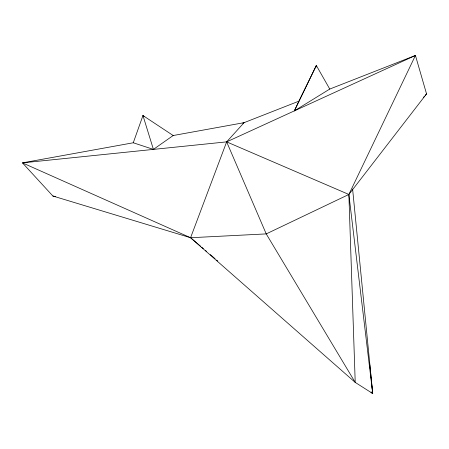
<?xml version="1.0" encoding="UTF-8"?>
<svg xmlns="http://www.w3.org/2000/svg" width="449" height="449" viewBox="0 0 449 449"><rect width="100%" height="100%" fill="white"/><g stroke="black" fill="none" stroke-linecap="round" stroke-linejoin="round"><path stroke-width="0.67" d="M316.023 66.85L316.337 65.498L329.762 89.059L415.437 55.457L426.55 93.88L348.867 194.462L266.229 233.901L190.578 237.729L52.875 196.017L22.45 162.869L133.269 142.771L153.418 149.399L173.185 135.525L244.082 122.667L298.899 101.165L316.337 65.498L316.713 66.845M133.269 142.771L142.956 115.539L173.185 135.525M329.762 89.059L294.353 110.881L298.899 101.165M294.353 110.881L316.337 65.498L316.455 66.884M423.334 97.573L424.254 96.518M425.175 95.463L426.55 93.88M242.786 123.166L244.082 122.667L226.65 141.867L190.578 237.729L355.221 382.408L372.715 393.543L352.605 189.001M52.875 196.017L55.614 196.544M200.697 246.383L190.578 237.729L22.45 162.869L226.65 141.867L415.437 55.457L348.867 194.462L355.221 382.408L266.229 233.901L226.65 141.867L348.867 194.462L372.715 393.543L371.115 392.179M201.764 247.292L203.363 248.662M205.49 250.486L206.557 251.395M210.284 254.583L215.077 258.686M216.676 260.05L217.743 260.964M153.418 149.399L142.956 115.539L144.006 116.443M372.715 393.543L371.188 392.095L372.715 393.543L369.808 364.711M142.956 115.539L143.742 116.684"/></g></svg>
